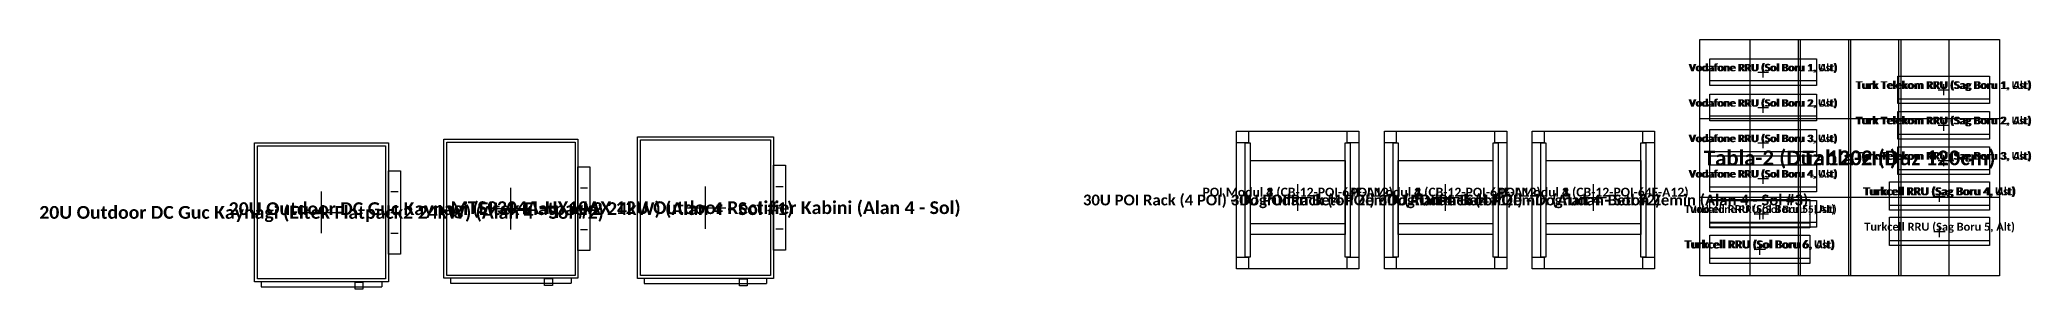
# Model space of a CAD drawing. Header units: millimetres. Extents: x -25028 to 25028, y -60371 to 24900.
# Drawn here: x -22281 to -12179, y -60324 to -59055 of the extents above; entities that cross this region are included whole.
import ezdxf
from ezdxf.enums import TextEntityAlignment as Align

# ---------------------------------------------------------------- set-up
doc = ezdxf.new("R2010")
doc.units = ezdxf.units.MM
for name, color, linetype in [('BLOK_OZEL_PLATFORM', 140, 'CONTINUOUS'), ('EKP_POI_MODULLERI', 40, 'CONTINUOUS'), ('EKP_POI_TASIYICI_SASE', 30, 'CONTINUOUS'), ('EKP_RECTIFIER_ELTEK_20U', 3, 'CONTINUOUS'), ('EKP_RECTIFIER_MTS9304A', 94, 'CONTINUOUS'), ('EKP_TURK_TELEKOM_RRU', 4, 'CONTINUOUS'), ('EKP_TURKCELL_RRU', 5, 'CONTINUOUS'), ('EKP_VODAFONE_RRU', 1, 'CONTINUOUS')]:
    doc.layers.add(name, color=color, linetype=linetype)
doc.styles.get("Standard").update_dxf_attribs({"font": 'calibrib.ttf'})

msp = doc.modelspace()

# ---------------------------------------------------------------- linework, layer by layer
at = {"layer": 'BLOK_OZEL_PLATFORM'}
for p, q in [((-13605, -60256), (-13605, -59055)), ((-13350, -60256), (-13350, -59055)), ((-13105, -60256), (-13105, -59055)), ((-13095, -60256), (-13095, -59055)), ((-12850, -60256), (-12850, -59055)), ((-12595, -60256), (-12595, -59055)), ((-13860, -59455), (-12840, -59455)), ((-13360, -59455), (-12340, -59455)), ((-13860, -59856), (-12840, -59856)), ((-13360, -59856), (-12340, -59856))]:
    msp.add_line(p, q, dxfattribs=at)
for points in [[(-13860, -60256), (-13860, -59055), (-12840, -59055), (-12840, -60256)], [(-13360, -60256), (-13360, -59055), (-12340, -59055), (-12340, -60256)]]:
    msp.add_lwpolyline(points, close=True, dxfattribs=at)
at = {"layer": 'EKP_POI_MODULLERI'}
for p, q in [((-15900, -59925), (-15900, -59790)), ((-15900, -59925), (-15900, -59790)), ((-15900, -59925), (-15900, -59790)), ((-15900, -59925), (-15900, -59790)), ((-15150, -59925), (-15150, -59790)), ((-15150, -59925), (-15150, -59790)), ((-15150, -59925), (-15150, -59790)), ((-15150, -59925), (-15150, -59790)), ((-14400, -59925), (-14400, -59790)), ((-14400, -59925), (-14400, -59790)), ((-14400, -59925), (-14400, -59790)), ((-14400, -59925), (-14400, -59790)), ((-15967, -59857), (-15833, -59857)), ((-15967, -59857), (-15833, -59857)), ((-15967, -59857), (-15833, -59857)), ((-15967, -59857), (-15833, -59857)), ((-15217, -59857), (-15083, -59857)), ((-15217, -59857), (-15083, -59857)), ((-15217, -59857), (-15083, -59857)), ((-15217, -59857), (-15083, -59857)), ((-14467, -59857), (-14333, -59857)), ((-14467, -59857), (-14333, -59857)), ((-14467, -59857), (-14333, -59857)), ((-14467, -59857), (-14333, -59857)), ((-16140, -59989), (-15660, -59989)), ((-16140, -59989), (-15660, -59989)), ((-16140, -59989), (-15660, -59989)), ((-16140, -59989), (-15660, -59989)), ((-15390, -59989), (-14910, -59989)), ((-15390, -59989), (-14910, -59989)), ((-15390, -59989), (-14910, -59989)), ((-15390, -59989), (-14910, -59989)), ((-14640, -59989), (-14160, -59989)), ((-14640, -59989), (-14160, -59989)), ((-14640, -59989), (-14160, -59989)), ((-14640, -59989), (-14160, -59989))]:
    msp.add_line(p, q, dxfattribs=at)
for points in [[(-16140, -60045), (-16140, -59670), (-15660, -59670), (-15660, -60045)], [(-16140, -60045), (-16140, -59670), (-15660, -59670), (-15660, -60045)], [(-16140, -60045), (-16140, -59670), (-15660, -59670), (-15660, -60045)], [(-16140, -60045), (-16140, -59670), (-15660, -59670), (-15660, -60045)], [(-15390, -60045), (-15390, -59670), (-14910, -59670), (-14910, -60045)], [(-15390, -60045), (-15390, -59670), (-14910, -59670), (-14910, -60045)], [(-15390, -60045), (-15390, -59670), (-14910, -59670), (-14910, -60045)], [(-15390, -60045), (-15390, -59670), (-14910, -59670), (-14910, -60045)], [(-14640, -60045), (-14640, -59670), (-14160, -59670), (-14160, -60045)], [(-14640, -60045), (-14640, -59670), (-14160, -59670), (-14160, -60045)], [(-14640, -60045), (-14640, -59670), (-14160, -59670), (-14160, -60045)], [(-14640, -60045), (-14640, -59670), (-14160, -59670), (-14160, -60045)]]:
    msp.add_lwpolyline(points, close=True, dxfattribs=at)
at = {"layer": 'EKP_POI_TASIYICI_SASE'}
for points in [[(-16210, -60220), (-16210, -59520), (-15590, -59520), (-15590, -60220)], [(-16210, -59580), (-16210, -59520), (-16150, -59520), (-16150, -59580)], [(-16166, -60160), (-16166, -59580), (-16141, -59580), (-16141, -60160)], [(-15659, -60160), (-15659, -59580), (-15634, -59580), (-15634, -60160)], [(-15650, -59580), (-15650, -59520), (-15590, -59520), (-15590, -59580)], [(-15460, -60220), (-15460, -59520), (-14840, -59520), (-14840, -60220)], [(-15460, -59580), (-15460, -59520), (-15400, -59520), (-15400, -59580)], [(-15416, -60160), (-15416, -59580), (-15391, -59580), (-15391, -60160)], [(-14909, -60160), (-14909, -59580), (-14884, -59580), (-14884, -60160)], [(-14900, -59580), (-14900, -59520), (-14840, -59520), (-14840, -59580)], [(-14710, -60220), (-14710, -59520), (-14090, -59520), (-14090, -60220)], [(-14710, -59580), (-14710, -59520), (-14650, -59520), (-14650, -59580)], [(-14666, -60160), (-14666, -59580), (-14641, -59580), (-14641, -60160)], [(-14159, -60160), (-14159, -59580), (-14134, -59580), (-14134, -60160)], [(-14150, -59580), (-14150, -59520), (-14090, -59520), (-14090, -59580)], [(-16210, -60220), (-16210, -60160), (-16150, -60160), (-16150, -60220)], [(-15650, -60220), (-15650, -60160), (-15590, -60160), (-15590, -60220)], [(-15460, -60220), (-15460, -60160), (-15400, -60160), (-15400, -60220)], [(-14900, -60220), (-14900, -60160), (-14840, -60160), (-14840, -60220)], [(-14710, -60220), (-14710, -60160), (-14650, -60160), (-14650, -60220)], [(-14150, -60220), (-14150, -60160), (-14090, -60160), (-14090, -60220)]]:
    msp.add_lwpolyline(points, close=True, dxfattribs=at)
at = {"layer": 'EKP_RECTIFIER_ELTEK_20U'}
for p, q in [((-20852, -60039), (-20852, -59827)), ((-20500, -59827), (-20464, -59827)), ((-19891, -60020), (-19891, -59808)), ((-19539, -59808), (-19503, -59808)), ((-20954, -59933), (-20750, -59933)), ((-20500, -59933), (-20464, -59933)), ((-19993, -59914), (-19789, -59914)), ((-19539, -59914), (-19503, -59914)), ((-20500, -60039), (-20464, -60039)), ((-19539, -60020), (-19503, -60020)), ((-21158, -60286), (-21158, -60311)), ((-20546, -60286), (-20546, -60311)), ((-20197, -60268), (-20197, -60293)), ((-20197, -60293), (-19585, -60293)), ((-19585, -60268), (-19585, -60293)), ((-21158, -60311), (-20546, -60311))]:
    msp.add_line(p, q, dxfattribs=at)
for points in [[(-21192, -60286), (-21192, -59579), (-20512, -59579), (-20512, -60286)], [(-21177, -60271), (-21177, -59594), (-20527, -59594), (-20527, -60271)], [(-20231, -60268), (-20231, -59561), (-19551, -59561), (-19551, -60268)], [(-20216, -60253), (-20216, -59576), (-19566, -59576), (-19566, -60253)], [(-20512, -60145), (-20512, -59721), (-20452, -59721), (-20452, -60145)], [(-19551, -60126), (-19551, -59702), (-19491, -59702), (-19491, -60126)], [(-20682, -60324), (-20682, -60288), (-20642, -60288), (-20642, -60324)], [(-19721, -60305), (-19721, -60269), (-19681, -60269), (-19681, -60305)]]:
    msp.add_lwpolyline(points, close=True, dxfattribs=at)
at = {"layer": 'EKP_RECTIFIER_MTS9304A'}
for p, q in [((-18904, -60017), (-18904, -59801)), ((-18547, -59801), (-18511, -59801)), ((-19008, -59909), (-18801, -59909)), ((-18547, -59909), (-18511, -59909)), ((-18547, -60017), (-18511, -60017)), ((-19215, -60269), (-19215, -60294)), ((-19215, -60294), (-18594, -60294)), ((-18594, -60269), (-18594, -60294))]:
    msp.add_line(p, q, dxfattribs=at)
for points in [[(-19249, -60269), (-19249, -59549), (-18559, -59549), (-18559, -60269)], [(-19234, -60254), (-19234, -59564), (-18574, -59564), (-18574, -60254)], [(-18559, -60125), (-18559, -59693), (-18499, -59693), (-18499, -60125)], [(-18732, -60306), (-18732, -60270), (-18692, -60270), (-18692, -60306)]]:
    msp.add_lwpolyline(points, close=True, dxfattribs=at)
at = {"layer": 'EKP_TURK_TELEKOM_RRU'}
for p, q in [((-12623, -59338), (-12623, -59282)), ((-12623, -59338), (-12623, -59282)), ((-12856, -59355), (-12390, -59355)), ((-12856, -59355), (-12390, -59355)), ((-12651, -59310), (-12595, -59310)), ((-12651, -59310), (-12595, -59310)), ((-12651, -59490), (-12595, -59490)), ((-12651, -59490), (-12595, -59490)), ((-12623, -59518), (-12623, -59462)), ((-12623, -59518), (-12623, -59462)), ((-12856, -59535), (-12390, -59535)), ((-12856, -59535), (-12390, -59535)), ((-12651, -59670), (-12595, -59670)), ((-12651, -59670), (-12595, -59670)), ((-12623, -59698), (-12623, -59642)), ((-12623, -59698), (-12623, -59642)), ((-12856, -59715), (-12390, -59715)), ((-12856, -59715), (-12390, -59715))]:
    msp.add_line(p, q, dxfattribs=at)
for points in [[(-12856, -59380), (-12856, -59240), (-12390, -59240), (-12390, -59380)], [(-12856, -59380), (-12856, -59240), (-12390, -59240), (-12390, -59380)], [(-12856, -59560), (-12856, -59420), (-12390, -59420), (-12390, -59560)], [(-12856, -59560), (-12856, -59420), (-12390, -59420), (-12390, -59560)], [(-12856, -59740), (-12856, -59600), (-12390, -59600), (-12390, -59740)], [(-12856, -59740), (-12856, -59600), (-12390, -59600), (-12390, -59740)]]:
    msp.add_lwpolyline(points, close=True, dxfattribs=at)
at = {"layer": 'EKP_TURKCELL_RRU'}
for p, q in [((-12898, -59896), (-12390, -59896)), ((-12898, -59896), (-12390, -59896)), ((-12673, -59850), (-12615, -59850)), ((-12673, -59850), (-12615, -59850)), ((-12644, -59879), (-12644, -59821)), ((-12644, -59879), (-12644, -59821)), ((-13810, -59986), (-13302, -59986)), ((-13585, -59940), (-13527, -59940)), ((-13556, -59969), (-13556, -59911)), ((-12644, -60059), (-12644, -60001)), ((-13556, -60149), (-13556, -60091)), ((-13556, -60149), (-13556, -60091)), ((-12898, -60076), (-12390, -60076)), ((-12673, -60030), (-12615, -60030)), ((-13810, -60166), (-13302, -60166)), ((-13810, -60166), (-13302, -60166)), ((-13585, -60120), (-13527, -60120)), ((-13585, -60120), (-13527, -60120))]:
    msp.add_line(p, q, dxfattribs=at)
for points in [[(-12898, -59922), (-12898, -59778), (-12390, -59778), (-12390, -59922)], [(-12898, -59922), (-12898, -59778), (-12390, -59778), (-12390, -59922)], [(-13810, -60012), (-13810, -59868), (-13302, -59868), (-13302, -60012)], [(-12898, -60102), (-12898, -59958), (-12390, -59958), (-12390, -60102)], [(-13810, -60192), (-13810, -60048), (-13302, -60048), (-13302, -60192)], [(-13810, -60192), (-13810, -60048), (-13302, -60048), (-13302, -60192)]]:
    msp.add_lwpolyline(points, close=True, dxfattribs=at)
at = {"layer": 'EKP_VODAFONE_RRU'}
for p, q in [((-13539, -59247), (-13539, -59193)), ((-13539, -59247), (-13539, -59193)), ((-13810, -59263), (-13268, -59263)), ((-13810, -59263), (-13268, -59263)), ((-13566, -59220), (-13512, -59220)), ((-13566, -59220), (-13512, -59220)), ((-13539, -59427), (-13539, -59373)), ((-13539, -59427), (-13539, -59373)), ((-13810, -59443), (-13268, -59443)), ((-13810, -59443), (-13268, -59443)), ((-13566, -59400), (-13512, -59400)), ((-13566, -59400), (-13512, -59400)), ((-13566, -59580), (-13512, -59580)), ((-13566, -59580), (-13512, -59580)), ((-13539, -59607), (-13539, -59553)), ((-13539, -59607), (-13539, -59553)), ((-13810, -59623), (-13268, -59623)), ((-13810, -59623), (-13268, -59623)), ((-13566, -59760), (-13512, -59760)), ((-13566, -59760), (-13512, -59760)), ((-13539, -59787), (-13539, -59733)), ((-13539, -59787), (-13539, -59733)), ((-13810, -59803), (-13268, -59803)), ((-13810, -59803), (-13268, -59803)), ((-13810, -59983), (-13268, -59983)), ((-13566, -59940), (-13512, -59940)), ((-13539, -59967), (-13539, -59913))]:
    msp.add_line(p, q, dxfattribs=at)
for points in [[(-13810, -59288), (-13810, -59152), (-13268, -59152), (-13268, -59288)], [(-13810, -59288), (-13810, -59152), (-13268, -59152), (-13268, -59288)], [(-13810, -59468), (-13810, -59332), (-13268, -59332), (-13268, -59468)], [(-13810, -59468), (-13810, -59332), (-13268, -59332), (-13268, -59468)], [(-13810, -59648), (-13810, -59512), (-13268, -59512), (-13268, -59648)], [(-13810, -59648), (-13810, -59512), (-13268, -59512), (-13268, -59648)], [(-13810, -59828), (-13810, -59692), (-13268, -59692), (-13268, -59828)], [(-13810, -59828), (-13810, -59692), (-13268, -59692), (-13268, -59828)], [(-13810, -60008), (-13810, -59872), (-13268, -59872), (-13268, -60008)]]:
    msp.add_lwpolyline(points, close=True, dxfattribs=at)

# ---------------------------------------------------------------- texts
at = {"layer": 'BLOK_OZEL_PLATFORM'}
for p in [(-13350, -59656), (-12850, -59656)]:
    msp.add_text('Tabla-2 (Duz 120cm)', height=75, dxfattribs=at).set_placement(p, align=Align.MIDDLE_CENTER)
at = {"layer": 'EKP_POI_MODULLERI'}
for s, p in [('POI Modul 1 (CB-12-POI-64F-A12)', (-15900, -59830)), ('POI Modul 2 (CB-12-POI-64F-A12)', (-15900, -59830)), ('POI Modul 3 (CB-12-POI-64F-A12)', (-15900, -59830)), ('POI Modul 4 (CB-12-POI-64F-A12)', (-15900, -59830)), ('POI Modul 1 (CB-12-POI-64F-A12)', (-15150, -59830)), ('POI Modul 2 (CB-12-POI-64F-A12)', (-15150, -59830)), ('POI Modul 3 (CB-12-POI-64F-A12)', (-15150, -59830)), ('POI Modul 4 (CB-12-POI-64F-A12)', (-15150, -59830)), ('POI Modul 1 (CB-12-POI-64F-A12)', (-14400, -59830)), ('POI Modul 2 (CB-12-POI-64F-A12)', (-14400, -59830)), ('POI Modul 3 (CB-12-POI-64F-A12)', (-14400, -59830)), ('POI Modul 4 (CB-12-POI-64F-A12)', (-14400, -59830))]:
    msp.add_text(s, height=45, dxfattribs=at).set_placement(p, align=Align.MIDDLE_CENTER)
at = {"layer": 'EKP_POI_TASIYICI_SASE'}
for s, p in [('30U POI Rack (4 POI) - Dogrudan Beton Zemin (Alan 4 - Sol #1)', (-15900, -59870)), ('30U POI Rack (4 POI) - Dogrudan Beton Zemin (Alan 4 - Sol #2)', (-15150, -59870)), ('30U POI Rack (4 POI) - Dogrudan Beton Zemin (Alan 4 - Sol #3)', (-14400, -59870))]:
    msp.add_text(s, height=55, dxfattribs=at).set_placement(p, align=Align.MIDDLE_CENTER)
at = {"layer": 'EKP_RECTIFIER_ELTEK_20U'}
for s, p in [('20U Outdoor DC Guc Kaynagi (Eltek Flatpack2 24kW) (Alan 4 - Sol #2)', (-20852, -59933)), ('20U Outdoor DC Guc Kaynagi (Eltek Flatpack2 24kW) (Alan 4 - Sol #1)', (-19891, -59914))]:
    msp.add_text(s, height=65, dxfattribs=at).set_placement(p, align=Align.MIDDLE_CENTER)
at = {"layer": 'EKP_RECTIFIER_MTS9304A'}
msp.add_text('MTS9304A-HX10AX 12U Outdoor Rectifier Kabini (Alan 4 - Sol)', height=65, dxfattribs=at).set_placement((-18904, -59909), align=Align.MIDDLE_CENTER)
at = {"layer": 'EKP_TURK_TELEKOM_RRU'}
for s, p in [('Turk Telekom RRU (Sag Boru 1, Ust)', (-12623, -59286)), ('Turk Telekom RRU (Sag Boru 1, Alt)', (-12623, -59286)), ('Turk Telekom RRU (Sag Boru 2, Ust)', (-12623, -59466)), ('Turk Telekom RRU (Sag Boru 2, Alt)', (-12623, -59466)), ('Turk Telekom RRU (Sag Boru 3, Ust)', (-12623, -59646)), ('Turk Telekom RRU (Sag Boru 3, Alt)', (-12623, -59646))]:
    msp.add_text(s, height=39.2, dxfattribs=at).set_placement(p, align=Align.MIDDLE_CENTER)
at = {"layer": 'EKP_TURKCELL_RRU'}
for s, p in [('Turkcell RRU (Sag Boru 4, Ust)', (-12644, -59826)), ('Turkcell RRU (Sag Boru 4, Alt)', (-12644, -59826)), ('Turkcell RRU (Sol Boru 5, Ust)', (-13556, -59916)), ('Turkcell RRU (Sag Boru 5, Alt)', (-12644, -60006)), ('Turkcell RRU (Sol Boru 6, Ust)', (-13556, -60096)), ('Turkcell RRU (Sol Boru 6, Alt)', (-13556, -60096))]:
    msp.add_text(s, height=40.6, dxfattribs=at).set_placement(p, align=Align.MIDDLE_CENTER)
at = {"layer": 'EKP_VODAFONE_RRU'}
for s, p in [('Vodafone RRU (Sol Boru 1, Ust)', (-13539, -59197)), ('Vodafone RRU (Sol Boru 1, Alt)', (-13539, -59197)), ('Vodafone RRU (Sol Boru 2, Ust)', (-13539, -59377)), ('Vodafone RRU (Sol Boru 2, Alt)', (-13539, -59377)), ('Vodafone RRU (Sol Boru 3, Ust)', (-13539, -59557)), ('Vodafone RRU (Sol Boru 3, Alt)', (-13539, -59557)), ('Vodafone RRU (Sol Boru 4, Ust)', (-13539, -59737)), ('Vodafone RRU (Sol Boru 4, Alt)', (-13539, -59737)), ('Vodafone RRU (Sol Boru 5, Alt)', (-13539, -59917))]:
    msp.add_text(s, height=37.8, dxfattribs=at).set_placement(p, align=Align.MIDDLE_CENTER)

doc.saveas('drawing.dxf')
